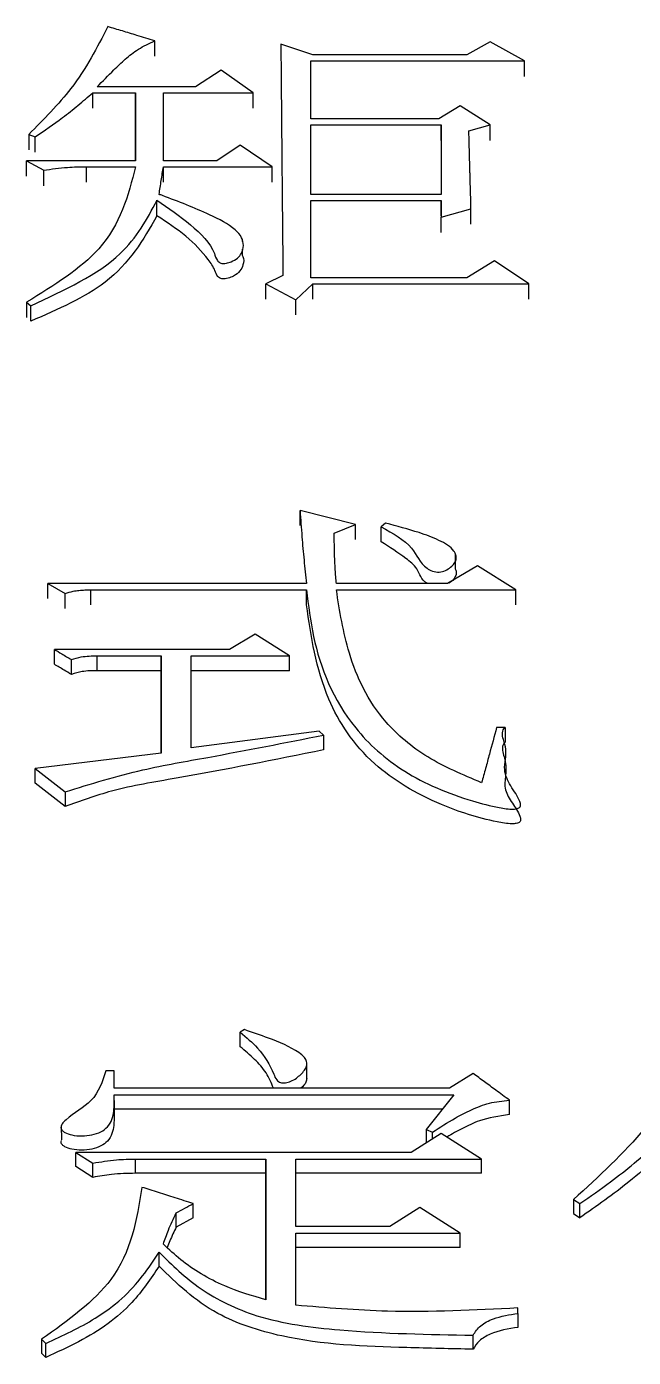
# Model space of a CAD drawing. Header units: millimetres. Extents: x 2180 to 4616, y 795 to 2518.
# Drawn here: x 2641.66 to 2644.73, y 2268.15 to 2274.89 of the extents above; entities that cross this region are included whole.
import ezdxf

# ---------------------------------------------------------------- set-up
doc = ezdxf.new("R2010")
doc.units = ezdxf.units.MM

msp = doc.modelspace()

# ---------------------------------------------------------------- linework, layer by layer
at = {"color": 7, "linetype": 'Continuous', "lineweight": 25}
for p, q in [((2642.3107, 2274.7379), (2642.3107, 2274.8167)), ((2643.1111, 2274.745), (2642.9489, 2274.7988)), ((2642.9489, 2274.7988), (2642.9489, 2274.72)), ((2644.009, 2274.8107), (2643.89, 2274.745)), ((2644.182, 2274.7151), (2644.009, 2274.8107)), ((2643.89, 2274.745), (2643.1111, 2274.745)), ((2642.646, 2274.6673), (2642.5162, 2274.5833)), ((2642.8082, 2274.5533), (2642.646, 2274.6673)), ((2643.1003, 2274.7151), (2644.182, 2274.7151)), ((2643.1003, 2274.4209), (2643.1003, 2274.7151)), ((2644.182, 2274.6364), (2644.182, 2274.7151)), ((2641.9969, 2274.5533), (2642.2133, 2274.5533)), ((2641.9969, 2274.4748), (2641.9969, 2274.5533)), ((2642.5162, 2274.5833), (2642.0186, 2274.5833)), ((2642.2133, 2274.5533), (2642.2133, 2274.2093)), ((2642.2133, 2274.4748), (2642.2133, 2274.5533)), ((2642.3539, 2274.5533), (2642.8082, 2274.5533)), ((2642.3539, 2274.2093), (2642.3539, 2274.5533)), ((2642.8082, 2274.4748), (2642.8082, 2274.5533)), ((2642.2133, 2274.2093), (2642.2133, 2274.4744)), ((2643.8575, 2274.4872), (2643.7494, 2274.4209)), ((2644.009, 2274.3907), (2643.8575, 2274.4872)), ((2643.7494, 2274.4209), (2643.1003, 2274.4209)), ((2643.1003, 2274.3907), (2643.7602, 2274.3907)), ((2643.1003, 2274.0391), (2643.1003, 2274.3907)), ((2643.7602, 2274.3907), (2643.7602, 2274.0391)), ((2643.7602, 2274.3124), (2643.7602, 2274.3907)), ((2643.9008, 2274.3606), (2644.009, 2274.3907)), ((2644.009, 2274.3124), (2644.009, 2274.3907)), ((2641.6724, 2274.3425), (2641.7049, 2274.3304)), ((2641.7049, 2274.2521), (2641.7049, 2274.3304)), ((2642.7433, 2274.288), (2642.6244, 2274.2093)), ((2642.9056, 2274.179), (2642.7433, 2274.288)), ((2641.6616, 2274.2093), (2641.7482, 2274.1608)), ((2642.2133, 2274.2093), (2641.6616, 2274.2093)), ((2642.6244, 2274.2093), (2642.3539, 2274.2093)), ((2641.7482, 2274.0827), (2641.7482, 2274.1608)), ((2641.9645, 2274.179), (2642.2133, 2274.179)), ((2641.9645, 2274.1009), (2641.9645, 2274.179)), ((2642.3539, 2274.179), (2642.9056, 2274.179)), ((2642.9056, 2274.1009), (2642.9056, 2274.179)), ((2642.3215, 2273.9306), (2642.3215, 2274.0088)), ((2643.7602, 2274.0391), (2643.1003, 2274.0391)), ((2643.1003, 2274.0087), (2643.7602, 2274.0087)), ((2643.1003, 2273.6166), (2643.1003, 2274.0087)), ((2643.7602, 2274.0087), (2643.7602, 2273.9232)), ((2643.7602, 2273.9308), (2643.7602, 2274.0087)), ((2643.7602, 2273.9232), (2643.9116, 2273.966)), ((2643.7602, 2273.8455), (2643.7602, 2273.9232)), ((2643.9116, 2273.8882), (2643.9116, 2273.966)), ((2642.7545, 2273.8004), (2642.7545, 2273.8096)), ((2642.7545, 2273.7316), (2642.7545, 2273.7611)), ((2644.0306, 2273.7027), (2643.89, 2273.6165)), ((2644.2037, 2273.5857), (2644.0306, 2273.7027)), ((2642.9597, 2273.6289), (2642.8732, 2273.5858)), ((2642.8732, 2273.5084), (2642.8732, 2273.5858)), ((2642.8732, 2273.5858), (2643.0246, 2273.5056)), ((2643.0246, 2273.5056), (2643.1111, 2273.5858)), ((2643.89, 2273.6165), (2643.1003, 2273.6166)), ((2643.1111, 2273.5084), (2643.1111, 2273.5858)), ((2643.1111, 2273.5858), (2644.2037, 2273.5857)), ((2644.2037, 2273.5084), (2644.2037, 2273.5857)), ((2641.6616, 2273.4932), (2641.6833, 2273.4747)), ((2641.6833, 2273.3974), (2641.6833, 2273.4747)), ((2643.0246, 2273.4283), (2643.0246, 2273.5056)), ((2643.3275, 2272.3684), (2643.0462, 2272.4381)), ((2643.0462, 2272.362), (2643.0462, 2272.4381)), ((2643.2193, 2272.3239), (2643.3275, 2272.3684)), ((2643.3275, 2272.2923), (2643.3275, 2272.3684)), ((2643.4573, 2272.2796), (2643.4573, 2272.3557)), ((2643.8333, 2272.1432), (2643.8333, 2272.2195)), ((2643.9441, 2272.1583), (2643.7926, 2272.0689)), ((2644.1388, 2272.0369), (2643.9441, 2272.1583)), ((2641.7698, 2272.0689), (2641.8563, 2272.0177)), ((2643.0787, 2272.0689), (2641.7698, 2272.0689)), ((2641.7698, 2271.9932), (2641.7698, 2272.0689)), ((2641.9862, 2272.0369), (2643.0787, 2272.0369)), ((2641.9862, 2271.9613), (2641.9862, 2272.0369)), ((2643.0787, 2271.9613), (2643.0787, 2272.0369)), ((2643.7926, 2272.0689), (2643.2301, 2272.0689)), ((2643.2302, 2272.0369), (2644.1388, 2272.0369)), ((2644.1388, 2271.9613), (2644.1388, 2272.0369)), ((2641.8563, 2271.9421), (2641.8563, 2272.0177)), ((2642.8191, 2271.8124), (2642.6893, 2271.7352)), ((2642.9922, 2271.7029), (2642.8191, 2271.8124)), ((2641.8023, 2271.6599), (2641.8023, 2271.7352)), ((2642.0186, 2271.703), (2642.3431, 2271.7029)), ((2642.0186, 2271.6277), (2642.0186, 2271.703)), ((2642.3431, 2271.7029), (2642.3431, 2271.2103)), ((2642.3431, 2271.6277), (2642.3431, 2271.7029)), ((2642.4946, 2271.7029), (2642.9922, 2271.7029)), ((2642.4946, 2271.2363), (2642.4946, 2271.7029)), ((2642.9922, 2271.6277), (2642.9922, 2271.7029)), ((2642.3431, 2271.6277), (2642.0186, 2271.6277)), ((2642.3431, 2271.2103), (2642.3431, 2271.6277)), ((2642.9922, 2271.6277), (2642.4946, 2271.6277)), ((2643.1436, 2271.3209), (2642.4946, 2271.2363)), ((2643.1653, 2271.3014), (2643.1436, 2271.3209)), ((2643.1653, 2271.3014), (2643.1652, 2271.2267)), ((2644.0847, 2271.3404), (2644.0414, 2271.3404)), ((2644.0847, 2271.3404), (2644.0847, 2271.2656)), ((2642.3431, 2271.2103), (2641.7049, 2271.132)), ((2641.7049, 2271.0575), (2641.7049, 2271.132)), ((2641.7049, 2271.132), (2641.8563, 2271.0143)), ((2641.8563, 2270.94), (2641.7049, 2271.0575)), ((2641.8563, 2271.0143), (2641.8563, 2270.94)), ((2642.765, 2269.8104), (2642.7434, 2269.797)), ((2642.7434, 2269.7242), (2642.7434, 2269.797)), ((2643.0806, 2269.5631), (2643.0806, 2269.6365)), ((2642.1052, 2269.6019), (2642.0619, 2269.6019)), ((2642.1052, 2269.5142), (2642.1052, 2269.6019)), ((2643.9225, 2269.5884), (2643.8035, 2269.5142)), ((2642.1051, 2269.4804), (2643.8251, 2269.4804)), ((2643.8035, 2269.5142), (2642.1052, 2269.5142)), ((2643.8251, 2269.4804), (2643.6845, 2269.3044)), ((2642.1063, 2269.3782), (2642.1063, 2269.451)), ((2643.7673, 2269.408), (2642.1063, 2269.4081)), ((2644.1064, 2269.381), (2644.1064, 2269.4533)), ((2641.8374, 2269.3255), (2641.8375, 2269.2529)), ((2643.7602, 2269.2841), (2643.6088, 2269.189)), ((2643.6845, 2269.3044), (2643.7169, 2269.2909)), ((2643.6845, 2269.3044), (2643.6845, 2269.2366)), ((2643.7169, 2269.2569), (2643.7169, 2269.2909)), ((2643.9657, 2269.155), (2643.7602, 2269.2841)), ((2641.9105, 2269.189), (2641.997, 2269.1347)), ((2643.6088, 2269.189), (2641.9105, 2269.189)), ((2641.9105, 2269.1171), (2641.9105, 2269.189)), ((2641.997, 2269.0627), (2641.997, 2269.1347)), ((2642.2133, 2269.1551), (2642.8732, 2269.1551)), ((2642.2133, 2269.0831), (2642.2133, 2269.1551)), ((2642.8732, 2269.1551), (2642.8732, 2268.443)), ((2642.8732, 2269.0831), (2642.8732, 2269.1551)), ((2643.0246, 2269.1551), (2643.9657, 2269.155)), ((2643.0246, 2268.8139), (2643.0246, 2269.1551)), ((2643.9657, 2269.0831), (2643.9657, 2269.155)), ((2641.997, 2269.0627), (2641.9105, 2269.1171)), ((2642.8732, 2269.0831), (2642.2133, 2269.0831)), ((2642.8732, 2268.443), (2642.8732, 2269.0831)), ((2643.9657, 2269.0831), (2643.0246, 2269.0831)), ((2644.4308, 2268.9507), (2644.4633, 2268.9302)), ((2644.4308, 2268.9507), (2644.4308, 2268.879)), ((2642.4189, 2268.8107), (2642.4189, 2268.8823)), ((2642.5054, 2268.8585), (2642.5054, 2268.9302)), ((2643.652, 2268.9097), (2643.5006, 2268.8139)), ((2643.8576, 2268.7797), (2643.652, 2268.9097)), ((2644.4309, 2268.879), (2644.4633, 2268.8585)), ((2644.4633, 2268.8585), (2644.4633, 2268.9302)), ((2642.5054, 2268.8585), (2642.4189, 2268.8107)), ((2643.5006, 2268.8139), (2643.0246, 2268.8139)), ((2643.0246, 2268.7797), (2643.8576, 2268.7797)), ((2643.0246, 2268.4154), (2643.0246, 2268.7797)), ((2643.8576, 2268.7082), (2643.8576, 2268.7797)), ((2642.3324, 2268.6124), (2642.3324, 2268.6838)), ((2643.8576, 2268.7082), (2643.0246, 2268.7082)), ((2644.1496, 2268.374), (2644.1496, 2268.4016)), ((2644.1496, 2268.374), (2644.1496, 2268.3031)), ((2643.9225, 2268.1927), (2643.9225, 2268.2635)), ((2641.7374, 2268.2428), (2641.759, 2268.222)), ((2641.7374, 2268.2428), (2641.7374, 2268.172)), ((2641.759, 2268.1513), (2641.759, 2268.222)), ((2641.7374, 2268.172), (2641.759, 2268.1513))]:
    msp.add_line(p, q, dxfattribs=at)
at = {"color": 7, "linetype": 'Continuous', "lineweight": 25, "flags": 128}
for points in [[(2641.6724, 2274.3425), (2641.6724, 2274.3122), (2641.6724, 2274.288), (2641.6724, 2274.2642)], [(2641.6616, 2274.1312), (2641.6616, 2274.1504), (2641.6616, 2274.17), (2641.6616, 2274.2093)], [(2642.3539, 2274.1009), (2642.3539, 2274.1207), (2642.3539, 2274.1408), (2642.3539, 2274.179)], [(2641.6616, 2273.4932), (2641.6616, 2273.4649), (2641.6616, 2273.4403), (2641.6616, 2273.416)], [(2643.4789, 2272.3747), (2643.4681, 2272.3652), (2643.4573, 2272.3557)], [(2642.6893, 2271.7352), (2642.2458, 2271.7352), (2641.8023, 2271.7352)], [(2641.8888, 2271.6084), (2641.8888, 2271.646), (2641.8888, 2271.6836)]]:
    msp.add_lwpolyline(points, dxfattribs=at)
at = {"color": 7, "linetype": 'Continuous', "lineweight": 25}
for points, knots in [([(2642.0725, 2274.8882), (2642.018, 2274.7819), (2641.9199, 2274.591), (2641.7484, 2274.4188), (2641.6724, 2274.3425)], [0, 0, 0, 0, 0.556947, 1, 1, 1, 1]), ([(2642.3107, 2274.8167), (2642.2805, 2274.8258), (2642.2257, 2274.8422), (2642.1463, 2274.8661), (2642.0972, 2274.8808), (2642.0726, 2274.8882)], [0, 0, 0, 0, 0.380374, 0.690187, 1, 1, 1, 1]), ([(2642.0186, 2274.5833), (2642.0467, 2274.6119), (2642.0931, 2274.6589), (2642.1602, 2274.7235), (2642.2248, 2274.7762), (2642.2819, 2274.8031), (2642.3107, 2274.8167)], [0, 0, 0, 0, 0.336864, 0.555373, 0.775639, 1, 1, 1, 1]), ([(2642.9489, 2274.7988), (2642.9495, 2274.7339), (2642.9507, 2274.6042), (2642.9523, 2274.4084), (2642.9537, 2274.2444), (2642.9552, 2274.0797), (2642.9566, 2273.9332), (2642.9583, 2273.7719), (2642.9592, 2273.6766), (2642.9597, 2273.6289)], [0, 0, 0, 0, 0.168661, 0.337321, 0.505982, 0.590312, 0.758972, 0.879486, 1, 1, 1, 1]), ([(2641.7049, 2274.3304), (2641.752, 2274.3623), (2641.8277, 2274.4136), (2641.9224, 2274.4894), (2641.9721, 2274.532), (2641.9969, 2274.5533)], [0, 0, 0, 0, 0.450179, 0.724893, 1, 1, 1, 1]), ([(2643.9116, 2273.966), (2643.9103, 2274.0148), (2643.9089, 2274.0667), (2643.9074, 2274.1215), (2643.907, 2274.1337), (2643.9067, 2274.1459), (2643.9064, 2274.158), (2643.906, 2274.1702), (2643.9057, 2274.1823), (2643.9053, 2274.1975), (2643.905, 2274.2097), (2643.9046, 2274.2218), (2643.9043, 2274.234), (2643.904, 2274.2461), (2643.9034, 2274.2673), (2643.9023, 2274.3045), (2643.9014, 2274.3386), (2643.9008, 2274.3606)], [0, 0, 0, 0, 0.369844, 0.392959, 0.416074, 0.462305, 0.48542, 0.508535, 0.554765, 0.577881, 0.624111, 0.647226, 0.670342, 0.716572, 0.739687, 0.832148, 1, 1, 1, 1]), ([(2642.2133, 2274.179), (2642.1752, 2274.0326), (2642.1062, 2273.7672), (2641.7992, 2273.578), (2641.6616, 2273.4932)], [0, 0, 0, 0, 0.551707, 1, 1, 1, 1]), ([(2641.7482, 2274.1608), (2641.7879, 2274.1668), (2641.8591, 2274.1776), (2641.9322, 2274.1786), (2641.9645, 2274.179)], [0, 0, 0, 0, 0.558835, 1, 1, 1, 1]), ([(2642.3323, 2274.0391), (2642.3359, 2274.0625), (2642.3413, 2274.0975), (2642.3485, 2274.1441), (2642.3521, 2274.1673), (2642.3539, 2274.179)], [0, 0, 0, 0, 0.499999, 0.749999, 1, 1, 1, 1]), ([(2641.6833, 2273.4747), (2641.8537, 2273.5542), (2642.1541, 2273.6944), (2642.2709, 2273.9138), (2642.3215, 2274.0087)], [0, 0, 0, 0, 0.56753, 1, 1, 1, 1]), ([(2642.3216, 2274.0088), (2642.3801, 2273.969), (2642.4975, 2273.8891), (2642.6019, 2273.7824), (2642.6207, 2273.7127), (2642.6332, 2273.6973), (2642.6406, 2273.6921), (2642.6492, 2273.6894), (2642.6602, 2273.6884), (2642.6773, 2273.6904), (2642.703, 2273.6989), (2642.7312, 2273.7158), (2642.7541, 2273.7441), (2642.762, 2273.78), (2642.7537, 2273.8217), (2642.7022, 2273.8802), (2642.5607, 2273.9508), (2642.426, 2274.0048), (2642.3383, 2274.0369), (2642.3323, 2274.0391)], [0, 0, 0, 0, 0.181627, 0.364877, 0.405345, 0.414708, 0.422096, 0.428255, 0.434387, 0.44497, 0.464039, 0.494559, 0.524876, 0.568261, 0.613388, 0.663291, 0.787095, 0.985392, 1, 1, 1, 1]), ([(2642.3215, 2273.9305), (2642.2521, 2273.8097), (2642.1259, 2273.5902), (2641.8206, 2273.457), (2641.6833, 2273.3971)], [0, 0, 0, 0, 0.550182, 1, 1, 1, 1]), ([(2642.7531, 2273.7309), (2642.7542, 2273.7289), (2642.7633, 2273.7135), (2642.7595, 2273.6851), (2642.7446, 2273.6502), (2642.7154, 2273.6271), (2642.6872, 2273.6153), (2642.6679, 2273.6112), (2642.6552, 2273.6107), (2642.645, 2273.6125), (2642.6363, 2273.6167), (2642.6234, 2273.6297), (2642.6137, 2273.6632), (2642.566, 2273.7334), (2642.474, 2273.8306), (2642.3727, 2273.897), (2642.3216, 2273.9305)], [0, 0, 0, 0, 0.011858, 0.091048, 0.151077, 0.211612, 0.249381, 0.267413, 0.282269, 0.292853, 0.30347, 0.319788, 0.376545, 0.489461, 0.742393, 1, 1, 1, 1]), ([(2643.0462, 2272.4381), (2643.0492, 2272.3939), (2643.0547, 2272.3104), (2643.0658, 2272.1873), (2643.0744, 2272.1084), (2643.0787, 2272.0689)], [0, 0, 0, 0, 0.3604321, 0.6801926, 1, 1, 1, 1]), ([(2643.4573, 2272.3557), (2643.5164, 2272.3231), (2643.6207, 2272.2655), (2643.6533, 2272.1663), (2643.7145, 2272.13), (2643.7506, 2272.1236), (2643.7842, 2272.1342), (2643.8091, 2272.1507), (2643.8281, 2272.1698), (2643.8374, 2272.191), (2643.8368, 2272.2129), (2643.8185, 2272.2506), (2643.7493, 2272.2906), (2643.6301, 2272.3348), (2643.5364, 2272.3595), (2643.4789, 2272.3747)], [0, 0, 0, 0, 0.207899, 0.367255, 0.399925, 0.431308, 0.463075, 0.497006, 0.528572, 0.558381, 0.588718, 0.619577, 0.72297, 0.829976, 1, 1, 1, 1]), ([(2643.2301, 2272.0689), (2643.2281, 2272.0922), (2643.2241, 2272.1389), (2643.2201, 2272.2239), (2643.2196, 2272.2855), (2643.2193, 2272.3239)], [0, 0, 0, 0, 0.273961, 0.547941, 1, 1, 1, 1]), ([(2643.6917, 2272.0689), (2643.6909, 2272.0694), (2643.6579, 2272.0868), (2643.6501, 2272.1424), (2643.5656, 2272.2104), (2643.4997, 2272.2525), (2643.4573, 2272.2796)], [0, 0, 0, 0, 0.008439, 0.314275, 0.557927, 1, 1, 1, 1]), ([(2643.8323, 2272.143), (2643.8334, 2272.1409), (2643.838, 2272.132), (2643.8371, 2272.115), (2643.8279, 2272.0942), (2643.8148, 2272.0792), (2643.8039, 2272.0727), (2643.8014, 2272.0712)], [0, 0, 0, 0, 0.084269, 0.359139, 0.629263, 0.915374, 1, 1, 1, 1]), ([(2641.8563, 2272.0177), (2641.8698, 2272.0224), (2641.892, 2272.03), (2641.9266, 2272.0345), (2641.9563, 2272.0365), (2641.9762, 2272.0368), (2641.9862, 2272.0369)], [0, 0, 0, 0, 0.335689, 0.556704, 0.778126, 1, 1, 1, 1]), ([(2643.0787, 2272.0369), (2643.0883, 2271.9582), (2643.1174, 2271.7204), (2643.2469, 2271.391), (2643.5574, 2271.1065), (2643.8365, 2270.9883), (2644.0306, 2270.9379), (2644.1065, 2270.9256), (2644.139, 2270.9278), (2644.1497, 2270.9302), (2644.1572, 2270.9343), (2644.1617, 2270.9397), (2644.1642, 2270.9504), (2644.1528, 2270.9873), (2644.1096, 2271.043), (2644.0691, 2271.1323), (2644.0982, 2271.2125), (2644.0761, 2271.2739), (2644.0691, 2271.3068), (2644.073, 2271.327), (2644.0791, 2271.3359), (2644.0837, 2271.3396), (2644.0847, 2271.3404)], [0, 0, 0, 0, 0.12969, 0.391826, 0.53917, 0.686254, 0.737833, 0.763743, 0.768247, 0.772786, 0.775634, 0.778494, 0.782467, 0.792759, 0.837973, 0.883317, 0.939016, 0.96559, 0.984609, 0.99227, 0.998264, 1, 1, 1, 1]), ([(2643.9657, 2271.0601), (2643.8707, 2271.1004), (2643.6797, 2271.1815), (2643.4225, 2271.4023), (2643.2826, 2271.7012), (2643.2469, 2271.9298), (2643.2302, 2272.0369)], [0, 0, 0, 0, 0.194334, 0.390703, 0.714344, 1, 1, 1, 1]), ([(2644.0847, 2271.2656), (2644.0815, 2271.2625), (2644.0737, 2271.2551), (2644.0668, 2271.2239), (2644.0895, 2271.1728), (2644.0885, 2271.1003), (2644.077, 2271.0248), (2644.1206, 2270.9567), (2644.154, 2270.9088), (2644.1637, 2270.8774), (2644.1624, 2270.867), (2644.1586, 2270.861), (2644.151, 2270.8565), (2644.138, 2270.8531), (2644.1008, 2270.8518), (2643.9675, 2270.8755), (2643.7113, 2270.9571), (2643.3772, 2271.1578), (2643.1427, 2271.5211), (2643.1021, 2271.8006), (2643.0787, 2271.9612)], [0, 0, 0, 0, 0.006036, 0.014463, 0.049573, 0.09055, 0.131268, 0.169328, 0.207045, 0.216522, 0.220058, 0.223635, 0.226704, 0.230705, 0.238408, 0.266247, 0.377072, 0.541426, 0.736348, 1, 1, 1, 1]), ([(2641.8023, 2271.7352), (2641.8147, 2271.7277), (2641.8354, 2271.7154), (2641.8643, 2271.6982), (2641.8806, 2271.6885), (2641.8888, 2271.6836)], [0, 0, 0, 0, 0.432631, 0.716316, 1, 1, 1, 1]), ([(2641.8888, 2271.6836), (2641.905, 2271.6889), (2641.9332, 2271.6983), (2641.9782, 2271.7022), (2642.005, 2271.7027), (2642.0186, 2271.703)], [0, 0, 0, 0, 0.400023, 0.697528, 1, 1, 1, 1]), ([(2641.8888, 2271.6084), (2641.8763, 2271.6158), (2641.8556, 2271.6281), (2641.8268, 2271.6453), (2641.8104, 2271.655), (2641.8023, 2271.6599)], [0, 0, 0, 0, 0.432894, 0.716447, 1, 1, 1, 1]), ([(2642.0186, 2271.6277), (2641.9929, 2271.6274), (2641.9474, 2271.627), (2641.9066, 2271.614), (2641.8888, 2271.6084)], [0, 0, 0, 0, 0.564224, 1, 1, 1, 1]), ([(2641.8563, 2271.0143), (2641.9862, 2271.0542), (2642.2199, 2271.1259), (2642.6661, 2271.2032), (2642.9703, 2271.263), (2643.1653, 2271.3014)], [0, 0, 0, 0, 0.310143, 0.557762, 1, 1, 1, 1]), ([(2644.0414, 2271.3404), (2644.0293, 2271.2955), (2644.0106, 2271.2265), (2643.9854, 2271.133), (2643.9723, 2271.0844), (2643.9657, 2271.0601)], [0, 0, 0, 0, 0.481628, 0.740814, 1, 1, 1, 1]), ([(2643.1652, 2271.2267), (2642.9179, 2271.1769), (2642.5617, 2271.1052), (2642.1117, 2271.0321), (2641.9337, 2270.9679), (2641.8563, 2270.94)], [0, 0, 0, 0, 0.5623164, 0.8095218, 1, 1, 1, 1]), ([(2642.7434, 2269.797), (2642.774, 2269.7712), (2642.8487, 2269.7081), (2642.8994, 2269.6223), (2642.9221, 2269.5617), (2642.936, 2269.5479), (2642.9464, 2269.5427), (2642.9589, 2269.5405), (2642.9772, 2269.5417), (2643.0025, 2269.5489), (2643.0367, 2269.5698), (2643.0636, 2269.5966), (2643.0816, 2269.6259), (2643.0808, 2269.6487), (2643.0682, 2269.673), (2643.0083, 2269.7191), (2642.9017, 2269.7634), (2642.8055, 2269.7965), (2642.765, 2269.8104)], [0, 0, 0, 0, 0.137524, 0.335447, 0.378025, 0.3933, 0.403602, 0.413937, 0.429101, 0.455133, 0.490172, 0.557555, 0.588524, 0.619673, 0.649408, 0.693614, 0.870957, 1, 1, 1, 1]), ([(2645.1123, 2269.8104), (2645.0179, 2269.6396), (2644.8482, 2269.3324), (2644.5592, 2269.068), (2644.4308, 2268.9507)], [0, 0, 0, 0, 0.556051, 1, 1, 1, 1]), ([(2642.9113, 2269.5142), (2642.9007, 2269.5405), (2642.8798, 2269.5925), (2642.8165, 2269.6614), (2642.7679, 2269.7032), (2642.7434, 2269.7242)], [0, 0, 0, 0, 0.335668, 0.664858, 1, 1, 1, 1]), ([(2642.0619, 2269.6019), (2642.0455, 2269.548), (2642.0157, 2269.4505), (2641.8911, 2269.3826), (2641.8397, 2269.3347), (2641.8327, 2269.3134), (2641.8424, 2269.2983), (2641.8606, 2269.2862), (2641.8937, 2269.275), (2641.9415, 2269.2708), (2641.9923, 2269.2766), (2642.039, 2269.2912), (2642.0891, 2269.3299), (2642.1066, 2269.3984), (2642.1056, 2269.4531), (2642.1051, 2269.4804)], [0, 0, 0, 0, 0.230342, 0.416704, 0.453392, 0.487581, 0.504129, 0.522219, 0.561724, 0.611998, 0.663323, 0.713955, 0.762021, 0.881086, 1, 1, 1, 1]), ([(2643.0798, 2269.5635), (2643.0791, 2269.5572), (2643.0772, 2269.539), (2643.0612, 2269.524), (2643.0508, 2269.5142)], [0, 0, 0, 0, 0.345967, 1, 1, 1, 1]), ([(2644.1064, 2269.4534), (2644.0833, 2269.4703), (2644.0412, 2269.5013), (2643.9799, 2269.5463), (2643.9416, 2269.5744), (2643.9225, 2269.5884)], [0, 0, 0, 0, 0.375947, 0.687973, 1, 1, 1, 1]), ([(2643.7169, 2269.2909), (2643.7545, 2269.3156), (2643.8166, 2269.3566), (2643.9132, 2269.4054), (2644.0028, 2269.4425), (2644.0717, 2269.4497), (2644.1064, 2269.4533)], [0, 0, 0, 0, 0.334836, 0.553745, 0.775373, 1, 1, 1, 1]), ([(2642.1043, 2269.3782), (2642.1044, 2269.3608), (2642.1048, 2269.316), (2642.089, 2269.2577), (2642.039, 2269.2191), (2641.9923, 2269.2045), (2641.9414, 2269.1987), (2641.8938, 2269.2029), (2641.8604, 2269.2141), (2641.8426, 2269.2261), (2641.8342, 2269.2375), (2641.8373, 2269.2453), (2641.8389, 2269.2492)], [0, 0, 0, 0, 0.155828, 0.400477, 0.499289, 0.603425, 0.70901, 0.812432, 0.89368, 0.93087, 0.964878, 1, 1, 1, 1]), ([(2644.1064, 2269.381), (2644.0537, 2269.373), (2643.9674, 2269.36), (2643.8682, 2269.3106), (2643.8145, 2269.282), (2643.7897, 2269.2659), (2643.7894, 2269.2657)], [0, 0, 0, 0, 0.438916, 0.719527, 0.99737, 1, 1, 1, 1]), ([(2644.4633, 2268.9302), (2644.5156, 2268.9663), (2644.6104, 2269.032), (2644.738, 2269.1334), (2644.8145, 2269.1977), (2644.8528, 2269.2298)], [0, 0, 0, 0, 0.38007, 0.689866, 1, 1, 1, 1]), ([(2641.997, 2269.1347), (2642.0367, 2269.1414), (2642.1079, 2269.1535), (2642.1811, 2269.1546), (2642.2133, 2269.1551)], [0, 0, 0, 0, 0.558835, 1, 1, 1, 1]), ([(2644.8528, 2269.1577), (2644.806, 2269.1183), (2644.7212, 2269.0467), (2644.5908, 2268.9471), (2644.5058, 2268.8881), (2644.4633, 2268.8585)], [0, 0, 0, 0, 0.380303, 0.689878, 1, 1, 1, 1]), ([(2642.2133, 2269.0831), (2642.1722, 2269.0823), (2642.099, 2269.0808), (2642.0281, 2269.0683), (2641.997, 2269.0627)], [0, 0, 0, 0, 0.561085, 1, 1, 1, 1]), ([(2642.2457, 2269.0121), (2642.2187, 2268.8483), (2642.1696, 2268.5515), (2641.8711, 2268.3383), (2641.7374, 2268.2428)], [0, 0, 0, 0, 0.551895, 1, 1, 1, 1]), ([(2642.5054, 2268.9302), (2642.4747, 2268.9398), (2642.4161, 2268.9583), (2642.3296, 2268.9856), (2642.2737, 2269.0033), (2642.2458, 2269.0121)], [0, 0, 0, 0, 0.354383, 0.677192, 1, 1, 1, 1]), ([(2642.354, 2268.7249), (2642.362, 2268.7485), (2642.3752, 2268.7869), (2642.3986, 2268.839), (2642.4121, 2268.8679), (2642.4189, 2268.8823)], [0, 0, 0, 0, 0.443144, 0.721519, 1, 1, 1, 1]), ([(2642.4189, 2268.8823), (2642.4333, 2268.8903), (2642.4621, 2268.9063), (2642.491, 2268.9222), (2642.5054, 2268.9302)], [0, 0, 0, 0, 0.499998, 1, 1, 1, 1]), ([(2642.4189, 2268.8107), (2642.408, 2268.7878), (2642.3917, 2268.7536), (2642.3778, 2268.719), (2642.3732, 2268.7076)], [0, 0, 0, 0, 0.672169, 1, 1, 1, 1]), ([(2641.759, 2268.222), (2641.8454, 2268.2619), (2641.9865, 2268.3271), (2642.148, 2268.4466), (2642.2522, 2268.5617), (2642.3057, 2268.6432), (2642.3324, 2268.6837)], [0, 0, 0, 0, 0.347372, 0.56793, 0.785018, 1, 1, 1, 1]), ([(2642.3324, 2268.6838), (2642.3983, 2268.619), (2642.5309, 2268.4889), (2642.8452, 2268.3356), (2643.3293, 2268.2742), (2643.6979, 2268.2675), (2643.9225, 2268.2635)], [0, 0, 0, 0, 0.189312, 0.380663, 0.622562, 1, 1, 1, 1]), ([(2642.8732, 2268.443), (2642.8017, 2268.4639), (2642.6845, 2268.498), (2642.5447, 2268.5725), (2642.4395, 2268.6435), (2642.3824, 2268.6979), (2642.354, 2268.7249)], [0, 0, 0, 0, 0.34637, 0.567178, 0.784978, 1, 1, 1, 1]), ([(2642.3324, 2268.6124), (2642.2902, 2268.5498), (2642.2203, 2268.446), (2642.0778, 2268.3182), (2641.9265, 2268.2279), (2641.8151, 2268.1769), (2641.759, 2268.1513)], [0, 0, 0, 0, 0.332711, 0.551426, 0.774321, 1, 1, 1, 1]), ([(2643.9225, 2268.1927), (2643.8105, 2268.1951), (2643.4864, 2268.2018), (2643.0364, 2268.2196), (2642.5839, 2268.3687), (2642.4221, 2268.5255), (2642.3324, 2268.6124)], [0, 0, 0, 0, 0.18828, 0.544715, 0.747801, 1, 1, 1, 1]), ([(2644.1496, 2268.4016), (2643.9291, 2268.3902), (2643.5532, 2268.3706), (2643.1793, 2268.4023), (2643.0246, 2268.4154)], [0, 0, 0, 0, 0.586461, 1, 1, 1, 1]), ([(2643.9225, 2268.2635), (2643.9336, 2268.2803), (2643.9563, 2268.3146), (2644.0374, 2268.3564), (2644.1067, 2268.3673), (2644.1496, 2268.374)], [0, 0, 0, 0, 0.268929, 0.548046, 1, 1, 1, 1]), ([(2644.1496, 2268.3031), (2644.1006, 2268.2952), (2644.0274, 2268.2834), (2643.9511, 2268.2379), (2643.9318, 2268.2074), (2643.9225, 2268.1927)], [0, 0, 0, 0, 0.513979, 0.766535, 1, 1, 1, 1])]:
    msp.add_open_spline(points, degree=3, knots=knots, dxfattribs=at)

doc.saveas('drawing.dxf')
